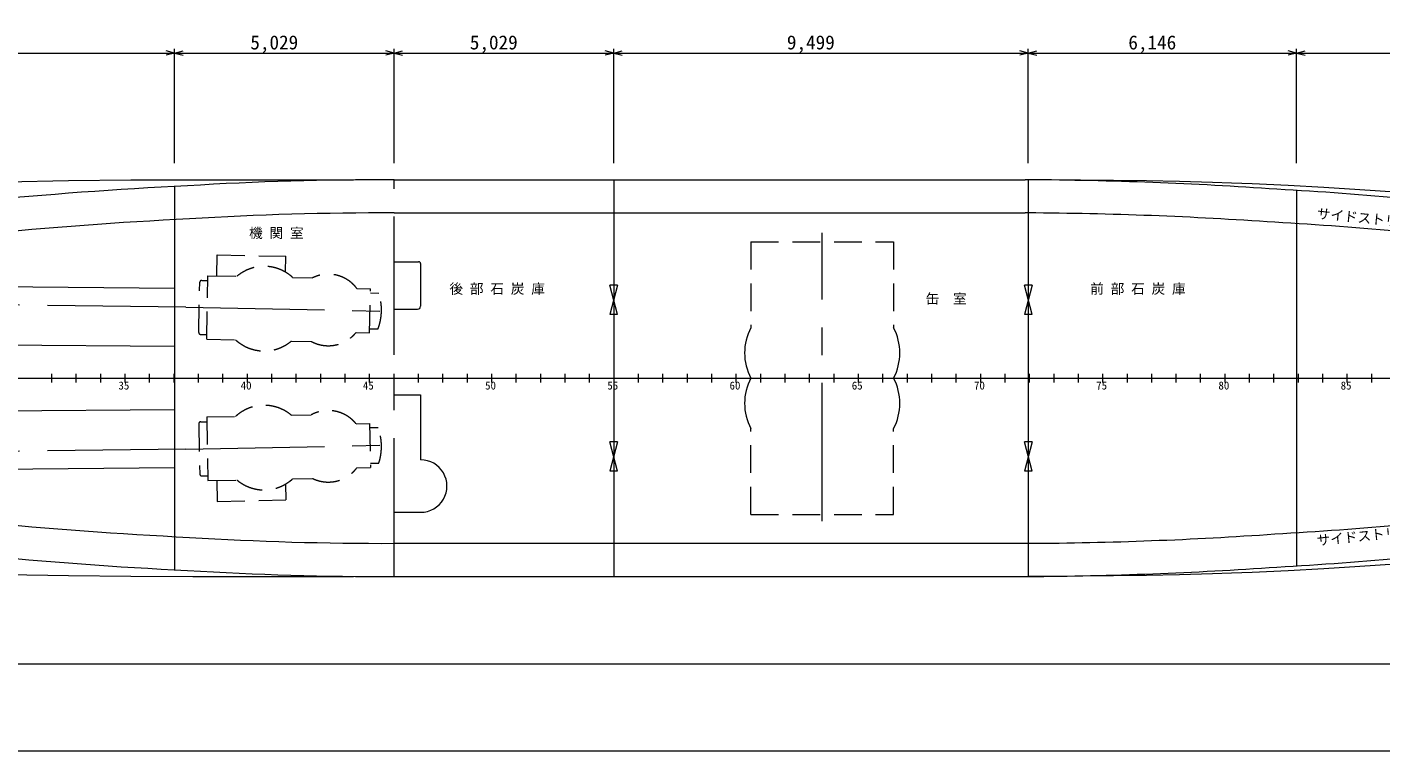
# Model space of a CAD drawing. Units: millimetres, scale not verified. Extents: x -51052 to 51048, y -29700 to 29700.
# Drawn here: x -20697 to 10319, y -29700 to -13101 of the extents above; entities that cross this region are included whole.
import ezdxf
from ezdxf.enums import TextEntityAlignment as Align

# ---------------------------------------------------------------- set-up
doc = ezdxf.new("R2010")
doc.units = ezdxf.units.MM
doc.header["$LTSCALE"] = 100
doc.linetypes.add('USER1', pattern=[50.8, 31.75, -6.35, 6.35, -6.35])
doc.linetypes.add('USER2', pattern=[9.525, 6.35, -3.175])
for name, color, linetype, lineweight in [('0-2_sunpou', 7, 'Continuous', 18), ('0-3_keijou', 7, 'Continuous', 18), ('0-4_frame', 7, 'Continuous', 18), ('0-5_text', 7, 'Continuous', 18), ('0-6_center', 7, 'USER1', 18)]:
    doc.layers.add(name, color=color, linetype=linetype, lineweight=lineweight)
doc.styles.add('ＭＳ ゴシック', font='')
doc.styles.get('ＭＳ ゴシック').set_extended_font_data('MS Gothic')

msp = doc.modelspace()

# ---------------------------------------------------------------- linework, layer by layer
at = {"layer": '0-2_sunpou'}
for p, q in [((-17316.5, -13697.3), (-17509.7, -13645.6)), ((-17316.5, -16222.3), (-17316.5, -13597.3)), ((-17316.5, -16222.3), (-17316.5, -13597.3)), ((-17316.5, -13697.3), (-17123.3, -13645.6)), ((-12287.5, -13697.3), (-12480.7, -13645.6)), ((-12287.5, -16222.3), (-12287.5, -13597.3)), ((-12287.5, -16222.3), (-12287.5, -13597.3)), ((-12287.5, -13697.3), (-12094.3, -13645.6)), ((-7258.5, -13697.3), (-7451.7, -13645.6)), ((-7258.5, -16222.3), (-7258.5, -13597.3)), ((-7258.5, -16222.3), (-7258.5, -13597.3)), ((-7258.5, -13697.3), (-7065.3, -13645.6)), ((2240.5, -13697.3), (2047.3, -13645.6)), ((2240.5, -16222.3), (2240.5, -13597.3)), ((2240.5, -16222.3), (2240.5, -13597.3)), ((2240.5, -13697.3), (2433.7, -13645.6)), ((8386.5, -13697.3), (8193.3, -13645.6)), ((8386.5, -16222.3), (8386.5, -13597.3)), ((8386.5, -16222.3), (8386.5, -13597.3)), ((8386.5, -13697.3), (8579.7, -13645.6)), ((-30727.5, -13697.3), (-17316.5, -13697.3)), ((-17316.5, -13697.3), (-17509.7, -13749.1)), ((-17316.5, -13697.3), (-12287.5, -13697.3)), ((-17316.5, -13697.3), (-17123.3, -13749.1)), ((-12287.5, -13697.3), (-12480.7, -13749.1)), ((-12287.5, -13697.3), (-7258.5, -13697.3)), ((-12287.5, -13697.3), (-12094.3, -13749.1)), ((-7258.5, -13697.3), (-7451.7, -13749.1)), ((-7258.5, -13697.3), (2240.5, -13697.3)), ((-7258.5, -13697.3), (-7065.3, -13749.1)), ((2240.5, -13697.3), (2047.3, -13749.1)), ((2240.5, -13697.3), (8386.5, -13697.3)), ((2240.5, -13697.3), (2433.7, -13749.1)), ((8386.5, -13697.3), (8193.3, -13749.1)), ((8386.5, -13697.3), (21797.5, -13697.3)), ((8386.5, -13697.3), (8579.7, -13749.1)), ((-20138.5, -21051.3), (-20138.5, -21251.3)), ((-19578.5, -21051.3), (-19578.5, -21251.3)), ((-19018.5, -21051.3), (-19018.5, -21251.3)), ((-18458.5, -21051.3), (-18458.5, -21251.3)), ((-17898.5, -21051.3), (-17898.5, -21251.3)), ((-17338.5, -21051.3), (-17338.5, -21251.3)), ((-16778.5, -21051.3), (-16778.5, -21251.3)), ((-16218.5, -21051.3), (-16218.5, -21251.3)), ((-15658.5, -21051.3), (-15658.5, -21251.3)), ((-15098.5, -21051.3), (-15098.5, -21251.3)), ((-14538.5, -21051.3), (-14538.5, -21251.3)), ((-13978.5, -21051.3), (-13978.5, -21251.3)), ((-13418.5, -21051.3), (-13418.5, -21251.3)), ((-12858.5, -21051.3), (-12858.5, -21251.3)), ((-12298.5, -21051.3), (-12298.5, -21251.3)), ((-11738.5, -21051.3), (-11738.5, -21251.3)), ((-11178.5, -21051.3), (-11178.5, -21251.3)), ((-10618.5, -21051.3), (-10618.5, -21251.3)), ((-10058.5, -21051.3), (-10058.5, -21251.3)), ((-9498.5, -21051.3), (-9498.5, -21251.3)), ((-8938.5, -21051.3), (-8938.5, -21251.3)), ((-8378.5, -21051.3), (-8378.5, -21251.3)), ((-7818.5, -21051.3), (-7818.5, -21251.3)), ((-7258.5, -21051.3), (-7258.5, -21251.3)), ((-6698.5, -21051.3), (-6698.5, -21251.3)), ((-6138.5, -21051.3), (-6138.5, -21251.3)), ((-5578.5, -21051.3), (-5578.5, -21251.3)), ((-5018.5, -21051.3), (-5018.5, -21251.3)), ((-4458.5, -21051.3), (-4458.5, -21251.3)), ((-3898.5, -21051.3), (-3898.5, -21251.3)), ((-3338.5, -21051.3), (-3338.5, -21251.3)), ((-2778.5, -21051.3), (-2778.5, -21251.3)), ((-2218.5, -21051.3), (-2218.5, -21251.3)), ((-1658.5, -21051.3), (-1658.5, -21251.3)), ((-1098.5, -21051.3), (-1098.5, -21251.3)), ((-538.5, -21051.3), (-538.5, -21251.3)), ((21.5, -21051.3), (21.5, -21251.3)), ((581.5, -21051.3), (581.5, -21251.3)), ((1141.5, -21051.3), (1141.5, -21251.3)), ((1701.5, -21051.3), (1701.5, -21251.3)), ((2261.5, -21051.3), (2261.5, -21251.3)), ((2821.5, -21051.3), (2821.5, -21251.3)), ((3381.5, -21051.3), (3381.5, -21251.3)), ((3941.5, -21051.3), (3941.5, -21251.3)), ((4501.5, -21051.3), (4501.5, -21251.3)), ((5061.5, -21051.3), (5061.5, -21251.3)), ((5621.5, -21051.3), (5621.5, -21251.3)), ((6181.5, -21051.3), (6181.5, -21251.3)), ((6741.5, -21051.3), (6741.5, -21251.3)), ((7301.5, -21051.3), (7301.5, -21251.3)), ((7861.5, -21051.3), (7861.5, -21251.3)), ((8421.5, -21051.3), (8421.5, -21251.3)), ((8981.5, -21051.3), (8981.5, -21251.3)), ((9541.5, -21051.3), (9541.5, -21251.3)), ((10101.5, -21051.3), (10101.5, -21251.3)), ((-38922.4, -21151.3), (30595.9, -21151.3))]:
    msp.add_line(p, q, dxfattribs=at)
at = {"layer": '0-3_keijou'}
for p, q in [((-12287.5, -16603.3), (2166.6, -16603.3)), ((-7258.5, -16603.3), (-7258.5, -25699.3)), ((2240.5, -16603.3), (2240.5, -25699.2)), ((-17316.5, -16756.4), (-17316.5, -25546.1)), ((8386.5, -16846.5), (8386.5, -25456)), ((-12288.8, -17363.3), (2166.6, -17363.3)), ((-12287.5, -18481.3), (-11727.5, -18481.3)), ((-11682.5, -18526.3), (-11682.5, -19501.3)), ((-17316.5, -19097.3), (-28640.3, -18979.6)), ((-7168.5, -19021.1), (-7348.5, -19021.1)), ((-7168.5, -19691.1), (-7348.5, -19021.1)), ((-7168.5, -19021.1), (-7348.5, -19691.1)), ((2330.5, -19021.1), (2150.5, -19021.1)), ((2330.5, -19691.1), (2150.5, -19021.1)), ((2330.5, -19021.1), (2150.5, -19691.1)), ((-12287.5, -19571.3), (-11752.5, -19571.3)), ((-7168.5, -19691.1), (-7348.5, -19691.1)), ((2330.5, -19691.1), (2150.5, -19691.1)), ((-17316.5, -20422.5), (-30727.5, -20324.2)), ((-12287.5, -21536.3), (-11682.5, -21536.3)), ((-11682.5, -21536.3), (-11682.5, -23025.3)), ((-17316.5, -21880), (-30727.5, -21978.3)), ((-7168.5, -22611.4), (-7348.5, -22611.4)), ((-7168.5, -22611.4), (-7348.5, -23281.4)), ((-7168.5, -23281.4), (-7348.5, -22611.4)), ((2330.5, -22611.4), (2150.5, -22611.4)), ((2330.5, -22611.4), (2150.5, -23281.4)), ((2330.5, -23281.4), (2150.5, -22611.4)), ((-17316.5, -23205.2), (-28640.3, -23322.9)), ((-7168.5, -23281.4), (-7348.5, -23281.4)), ((2330.5, -23281.4), (2150.5, -23281.4)), ((-12287.5, -24226.3), (-11673.5, -24226.3)), ((-12288.8, -24939.3), (2166.6, -24939.3)), ((-12287.5, -25699.3), (2166.6, -25699.3))]:
    msp.add_line(p, q, dxfattribs=at)
at = {"layer": '0-3_keijou', "linetype": 'USER2'}
for p, q in [((-4115.5, -18026.3), (-845.5, -18026.3)), ((-4115.5, -18026.3), (-4115.5, -19996.3)), ((-845.5, -18026.3), (-845.5, -19996.3)), ((-16352.9, -18805.8), (-16343.1, -18325.9)), ((-16343.1, -18325.9), (-14771.8, -18357.9)), ((-14779.1, -18719.3), (-14771.8, -18357.9)), ((-16695, -18908.9), (-16555.1, -18911.7)), ((-16582.6, -20261.4), (-16552.8, -18801.7)), ((-16552.8, -18801.7), (-15890.1, -18815.3)), ((-14612.8, -18841.3), (-14156, -18850.6)), ((-16764.4, -20102.7), (-16740.9, -18952.9)), ((-13141.3, -19096.3), (-12828.2, -19102.7)), ((-12848.8, -20112.5), (-12828.2, -19102.7)), ((-12830.1, -19197.7), (-12640.2, -19201.5)), ((-16720.3, -20148.6), (-16580.3, -20151.5)), ((-13161.8, -20106.1), (-12848.8, -20112.5)), ((-12846.8, -20017.5), (-12656.9, -20021.4)), ((-16582.6, -20261.4), (-15919.8, -20274.9)), ((-14642.6, -20301), (-14185.8, -20310.3)), ((-14642.6, -22001.5), (-14185.8, -21992.2)), ((-16764.4, -22199.8), (-16740.9, -23349.6)), ((-16720.3, -22153.9), (-16580.3, -22151)), ((-16582.6, -22041.1), (-15919.8, -22027.6)), ((-16582.6, -22041.1), (-16552.8, -23500.8)), ((-13161.8, -22196.4), (-12848.8, -22190)), ((-12848.8, -22190), (-12828.2, -23199.8)), ((-12846.8, -22285), (-12656.9, -22281.1)), ((-4115.5, -24276.3), (-4115.5, -22306.3)), ((-13141.3, -23206.2), (-12828.2, -23199.8)), ((-12830.1, -23104.8), (-12640.2, -23101)), ((-16695, -23393.6), (-16555.1, -23390.8)), ((-16552.8, -23500.8), (-15890.1, -23487.2)), ((-16352.9, -23496.7), (-16343.1, -23976.6)), ((-14612.8, -23461.2), (-14156, -23451.9)), ((-14779.1, -23583.2), (-14771.8, -23944.6)), ((-16343.1, -23976.6), (-14771.8, -23944.6))]:
    msp.add_line(p, q, dxfattribs=at)
at = {"layer": '0-3_keijou'}
for points in [[(-21174.7, -16648.4), (-19748.7, -16622.9), (-18322.6, -16607.9), (-16896.6, -16601.2), (-15470.5, -16600.6), (-14044.5, -16603.5), (-13217.3, -16606)], [(10656.4, -16888.3), (9835.2, -16830.4), (9014.1, -16778.5), (8192.8, -16733.4), (7371.2, -16695.7), (6894.5, -16677.4), (6456.7, -16663.2), (5701.6, -16643.5), (4946.2, -16629.1), (4190.6, -16618.8), (3434.8, -16611.5), (2678.9, -16606.1), (2240.5, -16603.3)], [(10656.4, -25414.2), (9835.2, -25472.1), (9014.1, -25524), (8192.8, -25569.1), (7371.2, -25606.8), (6894.5, -25625.1), (6456.7, -25639.3), (5701.6, -25659), (4946.2, -25673.4), (4190.6, -25683.7), (3434.8, -25691), (2678.9, -25696.4), (2240.5, -25699.2)], [(-21174.7, -25654.1), (-19748.7, -25679.6), (-18322.6, -25694.6), (-16896.6, -25701.3), (-15470.5, -25701.9), (-14044.5, -25699), (-13217.3, -25696.5)]]:
    msp.add_lwpolyline(points, dxfattribs=at)
at = {"layer": '0-3_keijou', "linetype": 'USER2'}
msp.add_lwpolyline([(-4115.5, -24276.3), (-845.5, -24276.3), (-845.5, -22306.3)], dxfattribs=at)
at = {"layer": '0-3_keijou'}
for centre, radius, start, end in [((-11957.1, -118892.2), 102276.4, 92.83775, 95.5623), ((-12535.6, -89320.6), 72717.8, 89.80447, 93.53605), ((2166.6, -116603.3), 100000, 89.95766, 90), ((1745.3, -104652.8), 88050.9, 85.96889, 89.67778), ((3020.7, -103472.5), 86792, 82.79274, 86.75398), ((-12535.6, -89320.6), 71957.8, 89.80344, 93.53974), ((2166.6, -116603.3), 99240, 89.95873, 90), ((1745.3, -104652.8), 87290.9, 85.96547, 89.67656), ((-11957.1, -118892.2), 101516.4, 92.83514, 95.56082), ((3020.7, -103472.5), 86032, 82.79432, 86.75745), ((-11727.5, -18526.3), 45, 0, 90), ((-11752.5, -19501.3), 70, 270, 0), ((-3026.9, -20573.8), 1232.2, 152.05263, 207.94737), ((-1934, -20573.8), 1232.2, 332.05263, 27.94737), ((-3026.9, -21728.8), 1232.2, 152.05263, 207.94737), ((-1934, -21728.8), 1232.2, 332.05263, 27.94737), ((-11678, -23625.8), 600.5, 269.57224, 90.42776), ((3020.7, 61170), 86032, 273.24255, 277.20568), ((-11957.1, 76589.7), 101516.4, 264.43918, 267.16486), ((-12535.6, 47018.1), 71957.8, 266.46026, 270.19656), ((1745.3, 62350.3), 87290.9, 270.32344, 274.03453), ((2166.6, 74300.7), 99240, 270, 270.04127), ((3020.7, 61170), 86792, 273.24602, 277.20726), ((-11957.1, 76589.7), 102276.4, 264.4377, 267.16225), ((-12535.6, 47018.1), 72717.8, 266.46395, 270.19553), ((2166.6, 74300.7), 100000, 270, 270.04234), ((1745.3, 62350.3), 88050.9, 270.32222, 274.03111)]:
    msp.add_arc(centre, radius, start, end, dxfattribs=at)
at = {"layer": '0-3_keijou', "linetype": 'USER2'}
for centre, radius, start, end in [((-15266.3, -19558.1), 970, 47.64706, 130.01881), ((-16696, -18953.9), 45, 88.83294, 178.83294), ((-13797.5, -19588), 820, 36.84691, 115.92902), ((-13814, -19587.7), 1235.7, 339.45536, 18.21051), ((-16719.4, -20103.6), 45, 178.83294, 268.83294), ((-13797.5, -19588), 820, 241.73685, 320.81896), ((-15266.3, -19558.1), 970, 227.64706, 310.01881), ((-15266.3, -22744.4), 970, 49.98119, 132.35294), ((-13797.5, -22714.5), 820, 39.18104, 118.26315), ((-16719.4, -22198.9), 45, 91.16706, 181.16706), ((-13814, -22714.8), 1235.7, 341.78949, 20.54464), ((-13797.5, -22714.5), 820, 244.07098, 323.15309), ((-16696, -23348.6), 45, 181.16706, 271.16706), ((-15266.3, -22744.4), 970, 229.98119, 312.35294)]:
    msp.add_arc(centre, radius, start, end, dxfattribs=at)
at = {"layer": '0-4_frame'}
for points in [[(-51051.5, -29700.1), (51048.5, -29700.1), (51048.5, 29699.9), (-51051.5, 29699.9)], [(-49051.5, -27700.1), (49048.5, -27700.1), (49048.5, 27699.9), (-49051.5, 27699.9)]]:
    msp.add_lwpolyline(points, close=True, dxfattribs=at)
at = {"layer": '0-6_center'}
for p, q in [((-12287.5, -25699.3), (-12287.5, -16603.3)), ((-2480.5, -24431.5), (-2480.5, -17817.7)), ((-17057.8, -19521.6), (-31595.6, -19344.9)), ((-17057.8, -19521.6), (-12327.8, -19618)), ((-17057.8, -22780.9), (-31595.6, -22957.6)), ((-17057.8, -22780.9), (-12327.8, -22684.5))]:
    msp.add_line(p, q, dxfattribs=at)

# ---------------------------------------------------------------- texts
at = {"layer": '0-2_sunpou', "style": 'ＭＳ ゴシック'}
for s, height, p in [('5,029', 322.6, (-15583.2, -13710.9)), ('5,029', 322.6, (-10554.2, -13710.9)), ('9,499', 322.6, (-3290.2, -13710.9)), ('6,146', 322.6, (4532.3, -13710.9)), ('35', 183.3, (-18603.9, -21467.7)), ('40', 183.3, (-15803.9, -21467.7)), ('45', 183.3, (-13003.9, -21467.7)), ('50', 183.3, (-10203.9, -21467.7)), ('55', 183.3, (-7403.9, -21467.7)), ('60', 183.3, (-4603.9, -21467.7)), ('65', 183.3, (-1803.9, -21467.7)), ('70', 183.3, (996.1, -21467.7)), ('75', 183.3, (3796.1, -21467.7)), ('80', 183.3, (6596.1, -21467.7)), ('85', 183.3, (9396.1, -21467.7))]:
    msp.add_text(s, height=height, dxfattribs=at).set_placement(p, align=Align.BOTTOM_LEFT)
at = {"layer": '0-5_text', "style": 'ＭＳ ゴシック'}
for rotation, p in [(354.296, (8835.1, -17553.7)), (5.704, (8866, -25058.5))]:
    msp.add_text('サイドストリンガー', height=229.1, rotation=rotation, dxfattribs=at).set_placement(p, align=Align.BOTTOM_LEFT)
for s, p in [('機 関 室', (-15610.5, -18006.2)), ('後 部 石 炭 庫', (-11020.5, -19285.2)), ('缶\u3000室', (-111, -19512.9)), ('前 部 石 炭 庫', (3659, -19285.2))]:
    msp.add_text(s, height=229.1, dxfattribs=at).set_placement(p, align=Align.BOTTOM_LEFT)

doc.saveas('drawing.dxf')
